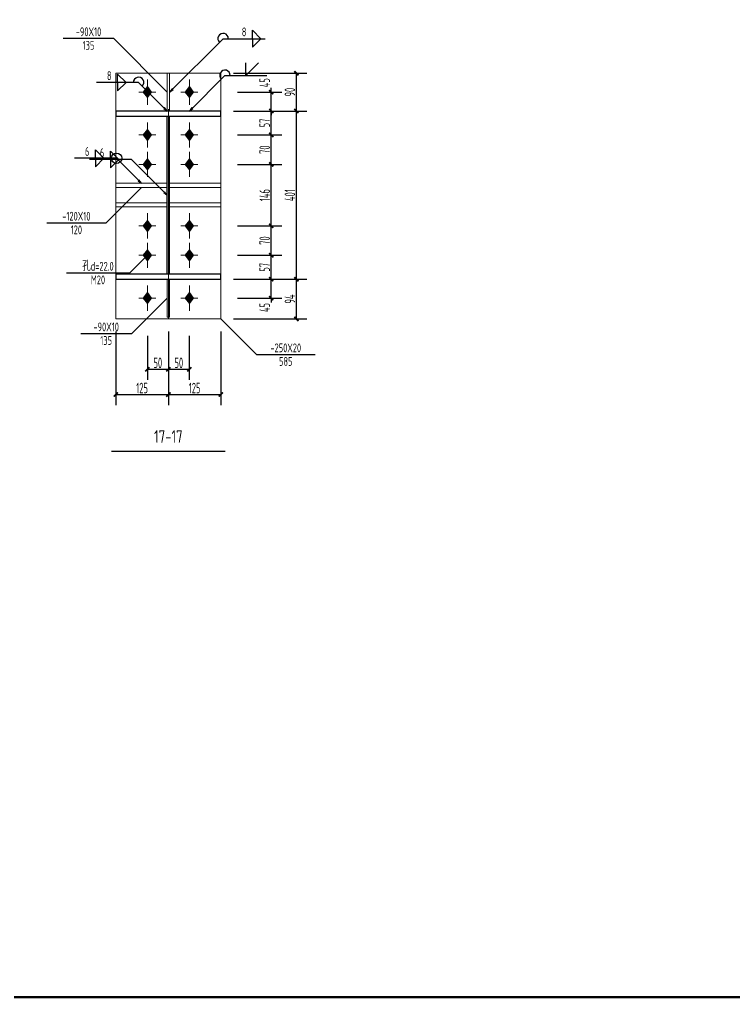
# Model space of a CAD drawing. Extents: x 447413 to 2975780, y -1432727 to 1301644.
# Drawn here: x 2702073 to 2719095, y -1173580 to -1150275 of the extents above; entities that cross this region are included whole.
import ezdxf
from ezdxf.enums import TextEntityAlignment as Align

# ---------------------------------------------------------------- set-up
doc = ezdxf.new("R2010")
doc.units = 0
doc.header["$LTSCALE"] = 1000
doc.header["$MEASUREMENT"] = 0
doc.linetypes.add('线型6', pattern=[8.75, 5, -1.25, 1.25, -1.25])
for name, color, linetype in [('10', 7, 'Continuous'), ('图框', 253, 'Continuous'), ('尺寸标注', 253, 'Continuous'), ('焊缝标注', 253, 'Continuous'), ('螺栓孔标注', 253, 'Continuous'), ('钢板标注', 253, 'Continuous')]:
    doc.layers.add(name, color=color, linetype=linetype)
doc.layers.add('20', color=2, linetype='Continuous', lineweight=18)
doc.styles.add('PkpmHz', font='Pkpmeng', dxfattribs={"width": 0.6, "bigfont": 'hztxt'})
doc.dimstyles.new('Pkpm_1.00', dxfattribs={"dimtxt": 250, "dimasz": 100, "dimexe": 250, "dimexo": 0.0625, "dimgap": 30, "dimtad": 1, "dimdec": 0, "dimrnd": 5, "dimzin": 0, "dimdsep": 46, "dimtxsty": 'PkpmHz', "dimblk1": 'ARCHTICK', "dimblk2": 'ARCHTICK', "dimsah": 1, "dimcen": 0.09, "dimadec": 0, "dimazin": 0, "dimtfac": 1, "dimtdec": 0, "dimtmove": 2, "dimatfit": 1, "dimfxl": 0, "dimtolj": 1, "dimtzin": 0, "dimarcsym": 0})

# ---------------------------------------------------------------- blocks, each defined once
blk = doc.blocks.new('A$C6B0021A6')
at = {"layer": '图框', "color": 153, "const_width": 58, "elevation": -84000}
blk.add_lwpolyline([(111420, 1020), (2520, 1020), (2520, 83120), (111420, 83120)], close=True, dxfattribs=at)
blk = doc.blocks.new('_ArchTick')
at = {"color": 0, "linetype": 'ByBlock', "const_width": 0.4}
blk.add_lwpolyline([(-0.5, -0.5), (0.5, 0.5)], dxfattribs=at)
blk = doc.blocks.new('*D1275')
at = {"layer": 'Defpoints', "color": 0, "linetype": 'Continuous', "transparency": 16777216}
for p in [(2706865, -1152002), (2708065, -1152002), (2706865, -1152452)]:
    blk.add_point(p, dxfattribs=at)
at = {"layer": '尺寸标注', "color": 0, "linetype": 'Continuous', "lineweight": -2, "transparency": 16777216}
for p, q in [((2708065, -1152002), (2708065, -1151902)), ((2707265, -1152002), (2708315, -1152002)), ((2708065, -1152452), (2708065, -1152002)), ((2707265, -1152452), (2708315, -1152452)), ((2708065, -1152452), (2708065, -1152552))]:
    blk.add_line(p, q, dxfattribs=at)
at = {"layer": '尺寸标注', "color": 0, "linetype": 'Continuous', "lineweight": -2, "transparency": 16777216, "xscale": 100, "yscale": 100, "zscale": 100}
for p, rotation in [((2708065, -1152002), 270), ((2708065, -1152452), 90)]:
    blk.add_blockref('_ArchTick', p, dxfattribs=dict(at, rotation=rotation))
at = {"layer": '尺寸标注', "color": 0, "linetype": 'Continuous', "transparency": 16777216, "insert": (2707910, -1151778), "char_height": 250, "attachment_point": 5, "rotation": 90, "style": 'PkpmHz'}
blk.add_mtext('\\A1;45', dxfattribs=at)
blk = doc.blocks.new('*D1276')
at = {"layer": 'Defpoints', "color": 0, "linetype": 'Continuous', "transparency": 16777216}
for p in [(2706865, -1152452), (2708065, -1152452), (2706865, -1153022)]:
    blk.add_point(p, dxfattribs=at)
at = {"layer": '尺寸标注', "color": 0, "linetype": 'Continuous', "lineweight": -2, "transparency": 16777216}
for p, q in [((2707265, -1152452), (2708315, -1152452)), ((2708065, -1153022), (2708065, -1152452)), ((2707265, -1153022), (2708315, -1153022))]:
    blk.add_line(p, q, dxfattribs=at)
at = {"layer": '尺寸标注', "color": 0, "linetype": 'Continuous', "lineweight": -2, "transparency": 16777216, "xscale": 100, "yscale": 100, "zscale": 100}
for p, rotation in [((2708065, -1152452), 90), ((2708065, -1153022), 270)]:
    blk.add_blockref('_ArchTick', p, dxfattribs=dict(at, rotation=rotation))
at = {"layer": '尺寸标注', "color": 0, "linetype": 'Continuous', "transparency": 16777216, "insert": (2707910, -1152737), "char_height": 250, "attachment_point": 5, "rotation": 90, "style": 'PkpmHz'}
blk.add_mtext('\\A1;57', dxfattribs=at)
blk = doc.blocks.new('*D1277')
at = {"layer": 'Defpoints', "color": 0, "linetype": 'Continuous', "transparency": 16777216}
for p in [(2706865, -1153022), (2708065, -1153022), (2706865, -1153722)]:
    blk.add_point(p, dxfattribs=at)
at = {"layer": '尺寸标注', "color": 0, "linetype": 'Continuous', "lineweight": -2, "transparency": 16777216}
for p, q in [((2707265, -1153022), (2708315, -1153022)), ((2708065, -1153722), (2708065, -1153022)), ((2707265, -1153722), (2708315, -1153722))]:
    blk.add_line(p, q, dxfattribs=at)
at = {"layer": '尺寸标注', "color": 0, "linetype": 'Continuous', "lineweight": -2, "transparency": 16777216, "xscale": 100, "yscale": 100, "zscale": 100}
for p, rotation in [((2708065, -1153022), 90), ((2708065, -1153722), 270)]:
    blk.add_blockref('_ArchTick', p, dxfattribs=dict(at, rotation=rotation))
at = {"layer": '尺寸标注', "color": 0, "linetype": 'Continuous', "transparency": 16777216, "insert": (2707910, -1153372), "char_height": 250, "attachment_point": 5, "rotation": 90, "style": 'PkpmHz'}
blk.add_mtext('\\A1;70', dxfattribs=at)
blk = doc.blocks.new('*D1278')
at = {"layer": 'Defpoints', "color": 0, "linetype": 'Continuous', "transparency": 16777216}
for p in [(2706865, -1156457), (2708065, -1156457), (2706865, -1156907)]:
    blk.add_point(p, dxfattribs=at)
at = {"layer": '尺寸标注', "color": 0, "linetype": 'Continuous', "lineweight": -2, "transparency": 16777216}
for p, q in [((2708065, -1156457), (2708065, -1156357)), ((2707265, -1156457), (2708315, -1156457)), ((2708065, -1156907), (2708065, -1156457)), ((2707265, -1156907), (2708315, -1156907)), ((2708065, -1156907), (2708065, -1157007))]:
    blk.add_line(p, q, dxfattribs=at)
at = {"layer": '尺寸标注', "color": 0, "linetype": 'Continuous', "lineweight": -2, "transparency": 16777216, "xscale": 100, "yscale": 100, "zscale": 100}
for p, rotation in [((2708065, -1156457), 270), ((2708065, -1156907), 90)]:
    blk.add_blockref('_ArchTick', p, dxfattribs=dict(at, rotation=rotation))
at = {"layer": '尺寸标注', "color": 0, "linetype": 'Continuous', "transparency": 16777216, "insert": (2707910, -1157130), "char_height": 250, "attachment_point": 5, "rotation": 90, "style": 'PkpmHz'}
blk.add_mtext('\\A1;45', dxfattribs=at)
blk = doc.blocks.new('*D1279')
at = {"layer": 'Defpoints', "color": 0, "linetype": 'Continuous', "transparency": 16777216}
for p in [(2706865, -1155887), (2708065, -1155887), (2706865, -1156457)]:
    blk.add_point(p, dxfattribs=at)
at = {"layer": '尺寸标注', "color": 0, "linetype": 'Continuous', "lineweight": -2, "transparency": 16777216}
for p, q in [((2707265, -1155887), (2708315, -1155887)), ((2708065, -1156457), (2708065, -1155887)), ((2707265, -1156457), (2708315, -1156457))]:
    blk.add_line(p, q, dxfattribs=at)
at = {"layer": '尺寸标注', "color": 0, "linetype": 'Continuous', "lineweight": -2, "transparency": 16777216, "xscale": 100, "yscale": 100, "zscale": 100}
for p, rotation in [((2708065, -1155887), 90), ((2708065, -1156457), 270)]:
    blk.add_blockref('_ArchTick', p, dxfattribs=dict(at, rotation=rotation))
at = {"layer": '尺寸标注', "color": 0, "linetype": 'Continuous', "transparency": 16777216, "insert": (2707910, -1156172), "char_height": 250, "attachment_point": 5, "rotation": 90, "style": 'PkpmHz'}
blk.add_mtext('\\A1;57', dxfattribs=at)
blk = doc.blocks.new('*D1280')
at = {"layer": 'Defpoints', "color": 0, "linetype": 'Continuous', "transparency": 16777216}
for p in [(2706865, -1155187), (2708065, -1155187), (2706865, -1155887)]:
    blk.add_point(p, dxfattribs=at)
at = {"layer": '尺寸标注', "color": 0, "linetype": 'Continuous', "lineweight": -2, "transparency": 16777216}
for p, q in [((2707265, -1155187), (2708315, -1155187)), ((2708065, -1155887), (2708065, -1155187)), ((2707265, -1155887), (2708315, -1155887))]:
    blk.add_line(p, q, dxfattribs=at)
at = {"layer": '尺寸标注', "color": 0, "linetype": 'Continuous', "lineweight": -2, "transparency": 16777216, "xscale": 100, "yscale": 100, "zscale": 100}
for p, rotation in [((2708065, -1155187), 90), ((2708065, -1155887), 270)]:
    blk.add_blockref('_ArchTick', p, dxfattribs=dict(at, rotation=rotation))
at = {"layer": '尺寸标注', "color": 0, "linetype": 'Continuous', "transparency": 16777216, "insert": (2707910, -1155537), "char_height": 250, "attachment_point": 5, "rotation": 90, "style": 'PkpmHz'}
blk.add_mtext('\\A1;70', dxfattribs=at)
blk = doc.blocks.new('*D1281')
at = {"layer": 'Defpoints', "color": 0, "linetype": 'Continuous', "transparency": 16777216}
for p in [(2706865, -1153722), (2708065, -1153722), (2706865, -1155187)]:
    blk.add_point(p, dxfattribs=at)
at = {"layer": '尺寸标注', "color": 0, "linetype": 'Continuous', "lineweight": -2, "transparency": 16777216}
for p, q in [((2707265, -1153722), (2708315, -1153722)), ((2708065, -1155187), (2708065, -1153722)), ((2707265, -1155187), (2708315, -1155187))]:
    blk.add_line(p, q, dxfattribs=at)
at = {"layer": '尺寸标注', "color": 0, "linetype": 'Continuous', "lineweight": -2, "transparency": 16777216, "xscale": 100, "yscale": 100, "zscale": 100}
for p, rotation in [((2708065, -1153722), 90), ((2708065, -1155187), 270)]:
    blk.add_blockref('_ArchTick', p, dxfattribs=dict(at, rotation=rotation))
at = {"layer": '尺寸标注', "color": 0, "linetype": 'Continuous', "transparency": 16777216, "insert": (2707910, -1154454), "char_height": 250, "attachment_point": 5, "rotation": 90, "style": 'PkpmHz'}
blk.add_mtext('\\A1;146', dxfattribs=at)
blk = doc.blocks.new('*D1282')
at = {"layer": 'Defpoints', "color": 0, "linetype": 'Continuous', "transparency": 16777216}
for p in [(2705115, -1157402), (2705615, -1157402), (2705615, -1158602)]:
    blk.add_point(p, dxfattribs=at)
at = {"layer": '尺寸标注', "color": 0, "linetype": 'Continuous', "lineweight": -2, "transparency": 16777216}
for p, q in [((2705115, -1157802), (2705115, -1158852)), ((2705615, -1157802), (2705615, -1158852)), ((2705115, -1158602), (2705615, -1158602))]:
    blk.add_line(p, q, dxfattribs=at)
at = {"layer": '尺寸标注', "color": 0, "linetype": 'Continuous', "lineweight": -2, "transparency": 16777216, "xscale": 100, "yscale": 100, "zscale": 100, "rotation": 180}
blk.add_blockref('_ArchTick', (2705115, -1158602), dxfattribs=at)
at = {"layer": '尺寸标注', "color": 0, "linetype": 'Continuous', "lineweight": -2, "transparency": 16777216, "xscale": 100, "yscale": 100, "zscale": 100}
blk.add_blockref('_ArchTick', (2705615, -1158602), dxfattribs=at)
at = {"layer": '尺寸标注', "color": 0, "linetype": 'Continuous', "transparency": 16777216, "insert": (2705365, -1158447), "char_height": 250, "attachment_point": 5, "style": 'PkpmHz'}
blk.add_mtext('\\A1;50', dxfattribs=at)
blk = doc.blocks.new('*D1283')
at = {"layer": 'Defpoints', "color": 0, "linetype": 'Continuous', "transparency": 16777216}
for p in [(2705615, -1157402), (2706115, -1157402), (2706115, -1158602)]:
    blk.add_point(p, dxfattribs=at)
at = {"layer": '尺寸标注', "color": 0, "linetype": 'Continuous', "lineweight": -2, "transparency": 16777216}
for p, q in [((2705615, -1157802), (2705615, -1158852)), ((2706115, -1157802), (2706115, -1158852)), ((2705615, -1158602), (2706115, -1158602))]:
    blk.add_line(p, q, dxfattribs=at)
at = {"layer": '尺寸标注', "color": 0, "linetype": 'Continuous', "lineweight": -2, "transparency": 16777216, "xscale": 100, "yscale": 100, "zscale": 100, "rotation": 180}
blk.add_blockref('_ArchTick', (2705615, -1158602), dxfattribs=at)
at = {"layer": '尺寸标注', "color": 0, "linetype": 'Continuous', "lineweight": -2, "transparency": 16777216, "xscale": 100, "yscale": 100, "zscale": 100}
blk.add_blockref('_ArchTick', (2706115, -1158602), dxfattribs=at)
at = {"layer": '尺寸标注', "color": 0, "linetype": 'Continuous', "transparency": 16777216, "insert": (2705865, -1158447), "char_height": 250, "attachment_point": 5, "style": 'PkpmHz'}
blk.add_mtext('\\A1;50', dxfattribs=at)
blk = doc.blocks.new('*D1284')
at = {"layer": 'Defpoints', "color": 0, "linetype": 'Continuous', "transparency": 16777216}
for p in [(2704365, -1157402), (2705615, -1157402), (2705615, -1159202)]:
    blk.add_point(p, dxfattribs=at)
at = {"layer": '尺寸标注', "color": 0, "linetype": 'Continuous', "lineweight": -2, "transparency": 16777216}
for p, q in [((2704365, -1157702), (2704365, -1159452)), ((2705615, -1157702), (2705615, -1159452)), ((2704365, -1159202), (2705615, -1159202))]:
    blk.add_line(p, q, dxfattribs=at)
at = {"layer": '尺寸标注', "color": 0, "linetype": 'Continuous', "lineweight": -2, "transparency": 16777216, "xscale": 100, "yscale": 100, "zscale": 100, "rotation": 180}
blk.add_blockref('_ArchTick', (2704365, -1159202), dxfattribs=at)
at = {"layer": '尺寸标注', "color": 0, "linetype": 'Continuous', "lineweight": -2, "transparency": 16777216, "xscale": 100, "yscale": 100, "zscale": 100}
blk.add_blockref('_ArchTick', (2705615, -1159202), dxfattribs=at)
at = {"layer": '尺寸标注', "color": 0, "linetype": 'Continuous', "transparency": 16777216, "insert": (2704990, -1159047), "char_height": 250, "attachment_point": 5, "style": 'PkpmHz'}
blk.add_mtext('\\A1;125', dxfattribs=at)
blk = doc.blocks.new('*D1285')
at = {"layer": 'Defpoints', "color": 0, "linetype": 'Continuous', "transparency": 16777216}
for p in [(2705615, -1157402), (2706865, -1157402), (2706865, -1159202)]:
    blk.add_point(p, dxfattribs=at)
at = {"layer": '尺寸标注', "color": 0, "linetype": 'Continuous', "lineweight": -2, "transparency": 16777216}
for p, q in [((2705615, -1157702), (2705615, -1159452)), ((2706865, -1157702), (2706865, -1159452)), ((2705615, -1159202), (2706865, -1159202))]:
    blk.add_line(p, q, dxfattribs=at)
at = {"layer": '尺寸标注', "color": 0, "linetype": 'Continuous', "lineweight": -2, "transparency": 16777216, "xscale": 100, "yscale": 100, "zscale": 100, "rotation": 180}
blk.add_blockref('_ArchTick', (2705615, -1159202), dxfattribs=at)
at = {"layer": '尺寸标注', "color": 0, "linetype": 'Continuous', "lineweight": -2, "transparency": 16777216, "xscale": 100, "yscale": 100, "zscale": 100}
blk.add_blockref('_ArchTick', (2706865, -1159202), dxfattribs=at)
at = {"layer": '尺寸标注', "color": 0, "linetype": 'Continuous', "transparency": 16777216, "insert": (2706240, -1159047), "char_height": 250, "attachment_point": 5, "style": 'PkpmHz'}
blk.add_mtext('\\A1;125', dxfattribs=at)
blk = doc.blocks.new('*D1286')
at = {"layer": 'Defpoints', "color": 0, "linetype": 'Continuous', "transparency": 16777216}
for p in [(2706865, -1156457), (2708665, -1156457), (2706865, -1157402)]:
    blk.add_point(p, dxfattribs=at)
at = {"layer": '尺寸标注', "color": 0, "linetype": 'Continuous', "lineweight": -2, "transparency": 16777216}
for p, q in [((2707165, -1156457), (2708915, -1156457)), ((2708665, -1157402), (2708665, -1156457)), ((2707165, -1157402), (2708915, -1157402))]:
    blk.add_line(p, q, dxfattribs=at)
at = {"layer": '尺寸标注', "color": 0, "linetype": 'Continuous', "lineweight": -2, "transparency": 16777216, "xscale": 100, "yscale": 100, "zscale": 100}
for p, rotation in [((2708665, -1156457), 90), ((2708665, -1157402), 270)]:
    blk.add_blockref('_ArchTick', p, dxfattribs=dict(at, rotation=rotation))
at = {"layer": '尺寸标注', "color": 0, "linetype": 'Continuous', "transparency": 16777216, "insert": (2708510, -1156929), "char_height": 250, "attachment_point": 5, "rotation": 90, "style": 'PkpmHz'}
blk.add_mtext('\\A1;94', dxfattribs=at)
blk = doc.blocks.new('*D1287')
at = {"layer": 'Defpoints', "color": 0, "linetype": 'Continuous', "transparency": 16777216}
for p in [(2706865, -1152452), (2708665, -1152452), (2706865, -1156457)]:
    blk.add_point(p, dxfattribs=at)
at = {"layer": '尺寸标注', "color": 0, "linetype": 'Continuous', "lineweight": -2, "transparency": 16777216}
for p, q in [((2707165, -1152452), (2708915, -1152452)), ((2708665, -1156457), (2708665, -1152452)), ((2707165, -1156457), (2708915, -1156457))]:
    blk.add_line(p, q, dxfattribs=at)
at = {"layer": '尺寸标注', "color": 0, "linetype": 'Continuous', "lineweight": -2, "transparency": 16777216, "xscale": 100, "yscale": 100, "zscale": 100}
for p, rotation in [((2708665, -1152452), 90), ((2708665, -1156457), 270)]:
    blk.add_blockref('_ArchTick', p, dxfattribs=dict(at, rotation=rotation))
at = {"layer": '尺寸标注', "color": 0, "linetype": 'Continuous', "transparency": 16777216, "insert": (2708510, -1154454), "char_height": 250, "attachment_point": 5, "rotation": 90, "style": 'PkpmHz'}
blk.add_mtext('\\A1;401', dxfattribs=at)
blk = doc.blocks.new('*D1288')
at = {"layer": 'Defpoints', "color": 0, "linetype": 'Continuous', "transparency": 16777216}
for p in [(2706865, -1151552), (2708665, -1151552), (2706865, -1152452)]:
    blk.add_point(p, dxfattribs=at)
at = {"layer": '尺寸标注', "color": 0, "linetype": 'Continuous', "lineweight": -2, "transparency": 16777216}
for p, q in [((2707165, -1151552), (2708915, -1151552)), ((2708665, -1152452), (2708665, -1151552)), ((2707165, -1152452), (2708915, -1152452))]:
    blk.add_line(p, q, dxfattribs=at)
at = {"layer": '尺寸标注', "color": 0, "linetype": 'Continuous', "lineweight": -2, "transparency": 16777216, "xscale": 100, "yscale": 100, "zscale": 100}
for p, rotation in [((2708665, -1151552), 90), ((2708665, -1152452), 270)]:
    blk.add_blockref('_ArchTick', p, dxfattribs=dict(at, rotation=rotation))
at = {"layer": '尺寸标注', "color": 0, "linetype": 'Continuous', "transparency": 16777216, "insert": (2708510, -1152002), "char_height": 250, "attachment_point": 5, "rotation": 90, "style": 'PkpmHz'}
blk.add_mtext('\\A1;90', dxfattribs=at)

msp = doc.modelspace()

# ---------------------------------------------------------------- hatches: boundary and pattern name
at = {"layer": '10'}
for points in [[(2705115.2, -1151871.5), (2705015.2, -1152001.5), (2705115.2, -1152131.5), (2705215.2, -1152001.5)], [(2706115.2, -1151871.5), (2706015.2, -1152001.5), (2706115.2, -1152131.5), (2706215.2, -1152001.5)], [(2705115.2, -1152891.5), (2705015.2, -1153021.5), (2705115.2, -1153151.5), (2705215.2, -1153021.5)], [(2706115.2, -1152891.5), (2706015.2, -1153021.5), (2706115.2, -1153151.5), (2706215.2, -1153021.5)], [(2705115.2, -1153591.5), (2705015.2, -1153721.5), (2705115.2, -1153851.5), (2705215.2, -1153721.5)], [(2706115.2, -1153591.5), (2706015.2, -1153721.5), (2706115.2, -1153851.5), (2706215.2, -1153721.5)], [(2705115.2, -1155056.6), (2705015.2, -1155186.6), (2705115.2, -1155316.6), (2705215.2, -1155186.6)], [(2706115.2, -1155056.6), (2706015.2, -1155186.6), (2706115.2, -1155316.6), (2706215.2, -1155186.6)], [(2705115.2, -1155756.6), (2705015.2, -1155886.6), (2705115.2, -1156016.6), (2705215.2, -1155886.6)], [(2706115.2, -1155756.6), (2706015.2, -1155886.6), (2706115.2, -1156016.6), (2706215.2, -1155886.6)], [(2705115.2, -1156776.6), (2705015.2, -1156906.6), (2705115.2, -1157036.6), (2705215.2, -1156906.6)], [(2706115.2, -1156776.6), (2706015.2, -1156906.6), (2706115.2, -1157036.6), (2706215.2, -1156906.6)]]:
    msp.add_hatch(color=1, dxfattribs=at).paths.add_polyline_path(points)
at = {"layer": '焊缝标注'}
for points in [[(2705645.2, -1152001.5), (2705726.5, -1151941.5), (2705705.3, -1151920.3)], [(2705585.2, -1152451.5), (2705525.2, -1152370.2), (2705503.9, -1152391.3)], [(2706115.2, -1152451.5), (2706196.5, -1152391.5), (2706175.3, -1152370.3)], [(2704975.2, -1154171.5), (2704915.2, -1154090.2), (2704893.9, -1154111.3)], [(2705585.2, -1154454.1), (2705525.2, -1154372.7), (2705503.9, -1154393.9)]]:
    msp.add_hatch(color=256, dxfattribs=at).paths.add_polyline_path(points)

# ---------------------------------------------------------------- linework, layer by layer
at = {"layer": '10', "color": 9, "lineweight": 18}
for p, q in [((2705115.2, -1151701.5, 126000), (2705115.2, -1152301.5, 126000)), ((2706115.2, -1151701.5, 126000), (2706115.2, -1152301.5, 126000)), ((2705315.2, -1152001.5, 126000), (2704915.2, -1152001.5, 126000)), ((2706315.2, -1152001.5, 126000), (2705915.2, -1152001.5, 126000)), ((2705115.2, -1152721.5, 126000), (2705115.2, -1153321.5, 126000)), ((2706115.2, -1152721.5, 126000), (2706115.2, -1153321.5, 126000)), ((2705315.2, -1153021.5, 126000), (2704915.2, -1153021.5, 126000)), ((2706315.2, -1153021.5, 126000), (2705915.2, -1153021.5, 126000)), ((2705115.2, -1153421.5, 126000), (2705115.2, -1154021.5, 126000)), ((2706115.2, -1153421.5, 126000), (2706115.2, -1154021.5, 126000)), ((2705315.2, -1153721.5, 126000), (2704915.2, -1153721.5, 126000)), ((2706315.2, -1153721.5, 126000), (2705915.2, -1153721.5, 126000)), ((2705115.2, -1154886.6, 126000), (2705115.2, -1155486.6, 126000)), ((2706115.2, -1154886.6, 126000), (2706115.2, -1155486.6, 126000)), ((2705315.2, -1155186.6, 126000), (2704915.2, -1155186.6, 126000)), ((2706315.2, -1155186.6, 126000), (2705915.2, -1155186.6, 126000)), ((2705115.2, -1155586.6, 126000), (2705115.2, -1156186.6, 126000)), ((2706115.2, -1155586.6, 126000), (2706115.2, -1156186.6, 126000)), ((2705315.2, -1155886.6, 126000), (2704915.2, -1155886.6, 126000)), ((2706315.2, -1155886.6, 126000), (2705915.2, -1155886.6, 126000)), ((2705115.2, -1156606.6, 126000), (2705115.2, -1157206.6, 126000)), ((2706115.2, -1156606.6, 126000), (2706115.2, -1157206.6, 126000)), ((2705315.2, -1156906.6, 126000), (2704915.2, -1156906.6, 126000)), ((2706315.2, -1156906.6, 126000), (2705915.2, -1156906.6, 126000))]:
    msp.add_line(p, q, dxfattribs=at)
at = {"layer": '10', "linetype": '线型6', "lineweight": 18}
msp.add_line((2705615.2, -1157406.5, 126000), (2705615.2, -1151546.5, 126000), dxfattribs=at)
at = {"layer": '10', "color": 3}
for p, q in [((2706865.2, -1152451.5, 126000), (2704365.2, -1152451.5, 126000)), ((2704365.2, -1152451.5, 126000), (2704365.2, -1152571.5, 126000)), ((2706865.2, -1152571.5, 126000), (2706865.2, -1152451.5, 126000)), ((2704365.2, -1152571.5, 126000), (2706865.2, -1152571.5, 126000)), ((2705585.2, -1156336.6, 126000), (2705585.2, -1152571.5, 126000)), ((2705645.2, -1156336.6, 126000), (2705645.2, -1152571.5, 126000)), ((2706865.2, -1156336.6, 126000), (2704365.2, -1156336.6, 126000)), ((2704365.2, -1156336.6, 126000), (2704365.2, -1156456.6, 126000)), ((2706865.2, -1156456.6, 126000), (2706865.2, -1156336.6, 126000)), ((2704365.2, -1156456.6, 126000), (2706865.2, -1156456.6, 126000))]:
    msp.add_line(p, q, dxfattribs=at)
at = {"layer": '10'}
msp.add_line((2704265.2, -1160551.5, 126000), (2706965.2, -1160551.5, 126000), dxfattribs=at)
at = {"layer": '10', "color": 1, "linetype": 'Continuous', "elevation": 126000}
for points in [[(2705115.2, -1151871.5), (2705015.2, -1152001.5), (2705115.2, -1152131.5), (2705215.2, -1152001.5)], [(2706115.2, -1151871.5), (2706015.2, -1152001.5), (2706115.2, -1152131.5), (2706215.2, -1152001.5)], [(2705115.2, -1152891.5), (2705015.2, -1153021.5), (2705115.2, -1153151.5), (2705215.2, -1153021.5)], [(2706115.2, -1152891.5), (2706015.2, -1153021.5), (2706115.2, -1153151.5), (2706215.2, -1153021.5)], [(2705115.2, -1153591.5), (2705015.2, -1153721.5), (2705115.2, -1153851.5), (2705215.2, -1153721.5)], [(2706115.2, -1153591.5), (2706015.2, -1153721.5), (2706115.2, -1153851.5), (2706215.2, -1153721.5)], [(2705115.2, -1155056.6), (2705015.2, -1155186.6), (2705115.2, -1155316.6), (2705215.2, -1155186.6)], [(2706115.2, -1155056.6), (2706015.2, -1155186.6), (2706115.2, -1155316.6), (2706215.2, -1155186.6)], [(2705115.2, -1155756.6), (2705015.2, -1155886.6), (2705115.2, -1156016.6), (2705215.2, -1155886.6)], [(2706115.2, -1155756.6), (2706015.2, -1155886.6), (2706115.2, -1156016.6), (2706215.2, -1155886.6)], [(2705115.2, -1156776.6), (2705015.2, -1156906.6), (2705115.2, -1157036.6), (2705215.2, -1156906.6)], [(2706115.2, -1156776.6), (2706015.2, -1156906.6), (2706115.2, -1157036.6), (2706215.2, -1156906.6)]]:
    msp.add_lwpolyline(points, close=True, dxfattribs=at)
at = {"layer": '20'}
for p, q in [((2706865.2, -1151551.5, 126000), (2704365.2, -1151551.5, 126000)), ((2704365.2, -1151551.5, 126000), (2704365.2, -1157401.5, 126000)), ((2705645.2, -1151551.5, 126000), (2705585.2, -1151551.5, 126000)), ((2705585.2, -1151551.5, 126000), (2705585.2, -1152451.5, 126000)), ((2705645.2, -1152451.5, 126000), (2705645.2, -1151551.5, 126000)), ((2706865.2, -1157401.5, 126000), (2706865.2, -1151551.5, 126000)), ((2705585.2, -1152451.5, 126000), (2705645.2, -1152451.5, 126000)), ((2705585.2, -1154171.5, 126000), (2704365.2, -1154171.5, 126000)), ((2704365.2, -1154171.5, 126000), (2704365.2, -1154271.5, 126000)), ((2704365.2, -1154271.5, 126000), (2705585.2, -1154271.5, 126000)), ((2705585.2, -1154271.5, 126000), (2705585.2, -1154171.5, 126000)), ((2705645.2, -1154171.5, 126000), (2706865.2, -1154171.5, 126000)), ((2705645.2, -1154271.5, 126000), (2705645.2, -1154171.5, 126000)), ((2706865.2, -1154271.5, 126000), (2705645.2, -1154271.5, 126000)), ((2706865.2, -1154171.5, 126000), (2706865.2, -1154271.5, 126000)), ((2704365.2, -1154736.6, 126000), (2704365.2, -1154636.6, 126000)), ((2704365.2, -1154636.6, 126000), (2705585.2, -1154636.6, 126000)), ((2705585.2, -1154736.6, 126000), (2704365.2, -1154736.6, 126000)), ((2705585.2, -1154636.6, 126000), (2705585.2, -1154736.6, 126000)), ((2706865.2, -1154636.6, 126000), (2705645.2, -1154636.6, 126000)), ((2705645.2, -1154636.6, 126000), (2705645.2, -1154736.6, 126000)), ((2705645.2, -1154736.6, 126000), (2706865.2, -1154736.6, 126000)), ((2706865.2, -1154736.6, 126000), (2706865.2, -1154636.6, 126000)), ((2705585.2, -1156456.6, 126000), (2705645.2, -1156456.6, 126000)), ((2705585.2, -1157356.6, 126000), (2705585.2, -1156456.6, 126000)), ((2705645.2, -1156456.6, 126000), (2705645.2, -1157356.6, 126000)), ((2704365.2, -1157401.5, 126000), (2706865.2, -1157401.5, 126000)), ((2705645.2, -1157356.6, 126000), (2705585.2, -1157356.6, 126000))]:
    msp.add_line(p, q, dxfattribs=at)
at = {"layer": '焊缝标注'}
for p, q in [((2707618.4, -1150529.3, 126000), (2707818.4, -1150729.3, 126000)), ((2707618.4, -1150729.3, 126000), (2707618.4, -1150529.3, 126000)), ((2705645.2, -1152001.5, 126000), (2706918.4, -1150729.3, 126000)), ((2706918.4, -1150729.3, 126000), (2707918.4, -1150729.3, 126000)), ((2707618.4, -1150929.3, 126000), (2707818.4, -1150729.3, 126000)), ((2707618.4, -1150729.3, 126000), (2707618.4, -1150929.3, 126000)), ((2707464, -1151603.4, 126000), (2707464, -1151303.4, 126000)), ((2707464, -1151603.4, 126000), (2707764, -1151303.4, 126000)), ((2704607.1, -1151771.9, 126000), (2704407.1, -1151571.9, 126000)), ((2704407.1, -1151771.9, 126000), (2704407.1, -1151571.9, 126000)), ((2706115.2, -1152451.5, 126000), (2706964, -1151603.4, 126000)), ((2706964, -1151603.4, 126000), (2707964, -1151603.4, 126000)), ((2704907.1, -1151771.9, 126000), (2703907.1, -1151771.9, 126000)), ((2704607.1, -1151771.9, 126000), (2704407.1, -1151971.9, 126000)), ((2704407.1, -1151771.9, 126000), (2704407.1, -1151971.9, 126000)), ((2705585.2, -1152451.5, 126000), (2704907.1, -1151771.9, 126000)), ((2704081.9, -1153576.9, 126000), (2703881.9, -1153376.9, 126000)), ((2703881.9, -1153576.9, 126000), (2703881.9, -1153376.9, 126000)), ((2704381.9, -1153576.9, 126000), (2703381.9, -1153576.9, 126000)), ((2704737.6, -1153604.6, 126000), (2703737.6, -1153604.6, 126000)), ((2704081.9, -1153576.9, 126000), (2703881.9, -1153776.9, 126000)), ((2703881.9, -1153576.9, 126000), (2703881.9, -1153776.9, 126000)), ((2704437.6, -1153604.6, 126000), (2704237.6, -1153404.6, 126000)), ((2704237.6, -1153604.6, 126000), (2704237.6, -1153404.6, 126000)), ((2704437.6, -1153604.6, 126000), (2704237.6, -1153804.6, 126000)), ((2704237.6, -1153604.6, 126000), (2704237.6, -1153804.6, 126000)), ((2704975.2, -1154171.5, 126000), (2704381.9, -1153576.9, 126000)), ((2705585.2, -1154454.1, 126000), (2704737.6, -1153604.6, 126000))]:
    msp.add_line(p, q, dxfattribs=at)
at = {"layer": '焊缝标注', "linetype": 'Continuous', "elevation": 126000}
for points in [[(2705645.2, -1152001.5), (2705726.5, -1151941.5), (2705705.3, -1151920.3)], [(2705585.2, -1152451.5), (2705525.2, -1152370.2), (2705503.9, -1152391.3)], [(2706115.2, -1152451.5), (2706196.5, -1152391.5), (2706175.3, -1152370.3)], [(2704975.2, -1154171.5), (2704915.2, -1154090.2), (2704893.9, -1154111.3)], [(2705585.2, -1154454.1), (2705525.2, -1154372.7), (2705503.9, -1154393.9)]]:
    msp.add_lwpolyline(points, close=True, dxfattribs=at)
at = {"layer": '焊缝标注'}
msp.add_circle((2704381.9, -1153576.9, 126000), 125, dxfattribs=at)
for centre, start, end in [((2706918.4, -1150729.3, 126000), 0, 224.97719), ((2706964, -1151603.4, 126000), 0, 224.97719), ((2704907.1, -1151771.9, 126000), 314.93158, 180)]:
    msp.add_arc(centre, 125, start, end, dxfattribs=at)
at = {"layer": '螺栓孔标注'}
for p, q in [((2705115.2, -1155886.6, 126000), (2704690, -1156310.1, 126000)), ((2704690, -1156310.1, 126000), (2703190, -1156310.1, 126000))]:
    msp.add_line(p, q, dxfattribs=at)
at = {"layer": '螺栓孔标注', "const_width": 0.1, "elevation": 126000}
msp.add_lwpolyline([(2705115.2, -1155886.6, 1), (2705115.1, -1155886.6, 1)], format="xyb", close=True, dxfattribs=at)
at = {"layer": '钢板标注'}
for p, q in [((2704313.9, -1150727.2, 126000), (2703113.9, -1150727.2, 126000)), ((2705585.2, -1152001.5, 126000), (2704313.9, -1150727.2, 126000)), ((2704975.2, -1154271.5, 126000), (2704124.9, -1155118.4, 126000)), ((2704124.9, -1155118.4, 126000), (2702724.9, -1155118.4, 126000)), ((2705585.2, -1156906.6, 126000), (2704734.9, -1157753.5, 126000)), ((2706865.2, -1157401.5, 126000), (2707711.3, -1158252.4, 126000)), ((2704734.9, -1157753.5, 126000), (2703534.9, -1157753.5, 126000)), ((2707711.3, -1158252.4, 126000), (2709111.3, -1158252.4, 126000))]:
    msp.add_line(p, q, dxfattribs=at)
at = {"layer": '钢板标注', "const_width": 0.1, "elevation": 126000}
for points in [[(2705585.2, -1152001.5, 1), (2705585.1, -1152001.5, 1)], [(2704975.2, -1154271.5, 1), (2704975.1, -1154271.5, 1)], [(2705585.2, -1156906.6, 1), (2705585.1, -1156906.6, 1)], [(2706865.2, -1157401.5, 1), (2706865.1, -1157401.5, 1)]]:
    msp.add_lwpolyline(points, format="xyb", close=True, dxfattribs=at)

# ---------------------------------------------------------------- block references
msp.add_blockref('A$C6B0021A6', (2617178.3, -1174571.1, 126000))

# ---------------------------------------------------------------- texts
at = {"layer": '10', "style": 'PkpmHz', "width": 0.77}
msp.add_text('17-17', height=300, dxfattribs=at).set_placement((2705615.2, -1160201.5, 126000), align=Align.MIDDLE_CENTER)
at = {"layer": '焊缝标注', "style": 'PkpmHz', "width": 0.71}
for s, p in [('8', (2707418.4, -1150672.7, 126000)), ('8', (2704207.1, -1151715.3, 126000)), ('6', (2703681.9, -1153520.3, 126000)), ('6', (2704037.6, -1153547.9, 126000))]:
    msp.add_text(s, height=210, dxfattribs=at).set_placement(p, align=Align.CENTER)
at = {"layer": '螺栓孔标注', "style": 'PkpmHz', "width": 0.71}
msp.add_text('孔d=22.0', height=210, dxfattribs=at).set_placement((2703940, -1156253.4, 126000), align=Align.CENTER)
msp.add_text('M20', height=210, dxfattribs=at).set_placement((2703940, -1156366.7, 126000), align=Align.TOP_CENTER)
at = {"layer": '钢板标注', "style": 'PkpmHz', "width": 0.71}
for s, p in [('-90X10', (2703713.9, -1150670.6, 126000)), ('-120X10', (2703424.9, -1155061.8, 126000)), ('-90X10', (2704134.9, -1157696.9, 126000)), ('-250X20', (2708411.3, -1158195.8, 126000))]:
    msp.add_text(s, height=210, dxfattribs=at).set_placement(p, align=Align.CENTER)
for s, p in [('135', (2703713.9, -1150783.9, 126000)), ('120', (2703424.9, -1155175, 126000)), ('135', (2704134.9, -1157810.1, 126000)), ('585', (2708411.3, -1158309.1, 126000))]:
    msp.add_text(s, height=210, dxfattribs=at).set_placement(p, align=Align.TOP_CENTER)

# ---------------------------------------------------------------- dimensions: what is measured, and where the dimension line sits
at = {"layer": '尺寸标注', "linetype": 'Continuous'}
for base, p1, p2, text, override, picture, middle in [((2708665.2, -1151551.5, 126000), (2706865.2, -1152451.5, 126000), (2706865.2, -1151551.5, 126000), '90', {"dimexo": 300, "dimtih": 0, "dimtoh": 0}, '*D1288', (2708510.2, -1152001.5, 126000)), ((2708065.2, -1152451.5, 126000), (2706865.2, -1153021.5, 126000), (2706865.2, -1152451.5, 126000), '57', {"dimexo": 400, "dimtih": 0, "dimtoh": 0}, '*D1276', (2707910.2, -1152736.5, 126000)), ((2708665.2, -1152451.5, 126000), (2706865.2, -1156456.6, 126000), (2706865.2, -1152451.5, 126000), '401', {"dimexo": 300, "dimtih": 0, "dimtoh": 0}, '*D1287', (2708510.2, -1154454.1, 126000)), ((2708065.2, -1153021.5, 126000), (2706865.2, -1153721.5, 126000), (2706865.2, -1153021.5, 126000), '70', {"dimexo": 400, "dimtih": 0, "dimtoh": 0}, '*D1277', (2707910.2, -1153371.5, 126000)), ((2708065.2, -1153721.5, 126000), (2706865.2, -1155186.6, 126000), (2706865.2, -1153721.5, 126000), '146', {"dimexo": 400, "dimtih": 0, "dimtoh": 0}, '*D1281', (2707910.2, -1154454.1, 126000)), ((2708065.2, -1155186.6, 126000), (2706865.2, -1155886.6, 126000), (2706865.2, -1155186.6, 126000), '70', {"dimexo": 400, "dimtih": 0, "dimtoh": 0}, '*D1280', (2707910.2, -1155536.6, 126000)), ((2708065.2, -1155886.6, 126000), (2706865.2, -1156456.6, 126000), (2706865.2, -1155886.6, 126000), '57', {"dimexo": 400, "dimtih": 0, "dimtoh": 0}, '*D1279', (2707910.2, -1156171.6, 126000)), ((2708665.2, -1156456.6, 126000), (2706865.2, -1157401.5, 126000), (2706865.2, -1156456.6, 126000), '94', {"dimexo": 300, "dimtih": 0, "dimtoh": 0}, '*D1286', (2708510.2, -1156929.1, 126000))]:
    dim = msp.add_linear_dim(base=base, p1=p1, p2=p2, angle=90, text=text, dimstyle='Pkpm_1.00', override=override, dxfattribs=at)
    dim.commit()
    dim.dimension.update_dxf_attribs({"geometry": picture, "text_midpoint": middle})
for base, p1, p2, picture, middle in [((2708065.2, -1152001.5, 126000), (2706865.2, -1152451.5, 126000), (2706865.2, -1152001.5, 126000), '*D1275', (2707909.9, -1151777.9, 126000)), ((2708065.2, -1156456.6, 126000), (2706865.2, -1156906.6, 126000), (2706865.2, -1156456.6, 126000), '*D1278', (2707909.9, -1157130.3, 126000))]:
    dim = msp.add_linear_dim(base=base, p1=p1, p2=p2, angle=90, text='45', dimstyle='Pkpm_1.00', override={"dimexo": 400, "dimtih": 0, "dimtoh": 0}, dxfattribs=at)
    dim.commit()
    dim.dimension.update_dxf_attribs({"geometry": picture, "text_midpoint": middle, "dimtype": 128})
for base, p1, p2, text, override, picture, middle in [((2705615.2, -1159201.5, 126000), (2704365.2, -1157401.5, 126000), (2705615.2, -1157401.5, 126000), '125', {"dimexo": 300, "dimtih": 0, "dimtoh": 0}, '*D1284', (2704990.2, -1159046.5, 126000)), ((2705615.2, -1158601.5, 126000), (2705115.2, -1157401.5, 126000), (2705615.2, -1157401.5, 126000), '50', {"dimexo": 400, "dimtih": 0, "dimtoh": 0}, '*D1282', (2705365.2, -1158446.5, 126000)), ((2706115.2, -1158601.5, 126000), (2705615.2, -1157401.5, 126000), (2706115.2, -1157401.5, 126000), '50', {"dimexo": 400, "dimtih": 0, "dimtoh": 0}, '*D1283', (2705865.2, -1158446.5, 126000)), ((2706865.2, -1159201.5, 126000), (2705615.2, -1157401.5, 126000), (2706865.2, -1157401.5, 126000), '125', {"dimexo": 300, "dimtih": 0, "dimtoh": 0}, '*D1285', (2706240.2, -1159046.5, 126000))]:
    dim = msp.add_linear_dim(base=base, p1=p1, p2=p2, text=text, dimstyle='Pkpm_1.00', override=override, dxfattribs=at)
    dim.commit()
    dim.dimension.update_dxf_attribs({"geometry": picture, "text_midpoint": middle})

doc.saveas('drawing.dxf')
